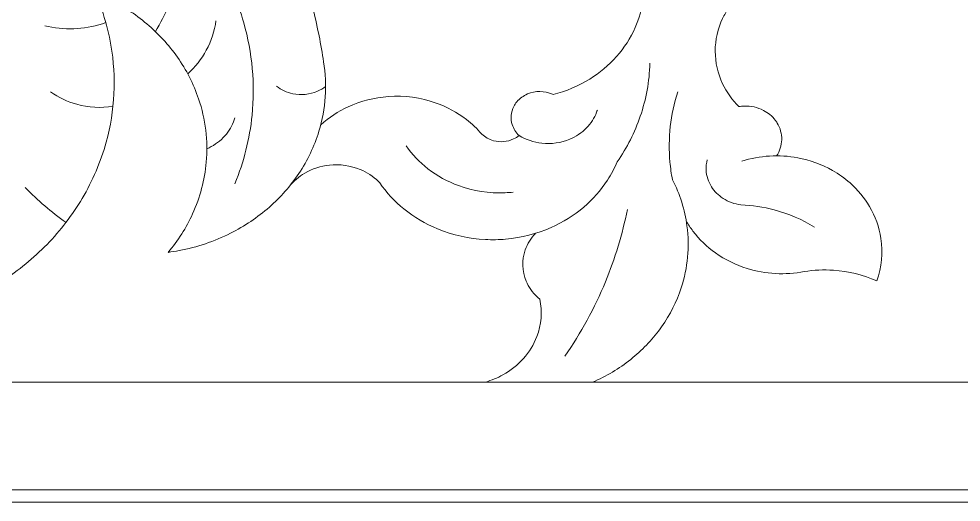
# Model space of a CAD drawing. Header units: millimetres. Extents: x 4607 to 4851, y 1815 to 2068.
# Drawn here: x 4677.24 to 4715.19, y 1946.15 to 1965.6 of the extents above; entities that cross this region are included whole.
import ezdxf

# ---------------------------------------------------------------- set-up
doc = ezdxf.new("R2010")
doc.units = ezdxf.units.MM
doc.header["$MEASUREMENT"] = 0
doc.layers.add('SITARA ALL', color=18, linetype='Continuous', true_color=0x000000)

msp = doc.modelspace()

# ---------------------------------------------------------------- linework, layer by layer
at = {"layer": 'SITARA ALL', "lineweight": 9}
for points, knots in [([(4606.916, 2068.151), (4606.916, 2068.151), (4850.916, 2068.151), (4850.916, 2068.151), (4850.916, 2068.151), (4850.916, 1946.151), (4850.916, 1946.151), (4850.916, 1946.151), (4606.916, 1946.151), (4606.916, 1946.151), (4606.916, 1946.151), (4606.916, 2068.151), (4606.916, 2068.151)], [0, 0, 0, 0, 0.25, 0.25, 0.25, 0.5, 0.5, 0.5, 0.75, 0.75, 0.75, 1, 1, 1, 1]), ([(4612.682, 2045.951), (4612.682, 2045.951), (4612.682, 2067.651), (4612.682, 2067.651), (4612.682, 2067.651), (4607.916, 2067.651), (4607.916, 2067.651), (4607.916, 2067.651), (4607.916, 1946.651), (4607.916, 1946.651), (4607.916, 1946.651), (4807.437, 1946.651), (4807.437, 1946.651), (4807.437, 1946.651), (4807.916, 1946.651), (4807.916, 1946.651), (4807.916, 1946.651), (4807.916, 1992.218), (4807.916, 1992.218)], [0, 0, 0, 0, 0.142857, 0.142857, 0.142857, 0.285714, 0.285714, 0.285714, 0.428571, 0.428571, 0.428571, 0.571429, 0.571429, 0.571429, 0.714286, 0.714286, 0.714286, 1, 1, 1, 1]), ([(4780.373, 1950.984), (4780.373, 1950.984), (4612.682, 1950.984), (4612.682, 1950.984), (4612.682, 1950.984), (4612.682, 2040.806), (4612.682, 2040.806)], [0, 0, 0, 0, 0.333333, 0.333333, 0.333333, 1, 1, 1, 1]), ([(4679.899, 1976.212), (4680.07, 1975.297), (4680.362, 1974.409), (4680.77, 1973.573), (4681.14, 1972.813), (4681.596, 1972.099), (4682.131, 1971.445), (4682.617, 1970.851), (4683.16, 1970.307), (4683.753, 1969.821), (4684.329, 1969.221), (4684.834, 1968.557), (4685.259, 1967.842), (4685.704, 1967.091), (4686.052, 1966.286), (4686.294, 1965.446), (4686.641, 1964.239), (4686.755, 1962.975), (4686.629, 1961.725), (4686.532, 1960.779), (4686.3, 1959.851), (4685.941, 1958.97)], [0, 0, 0, 0, 0.125, 0.125, 0.125, 0.25, 0.25, 0.25, 0.375, 0.375, 0.375, 0.5, 0.5, 0.5, 0.625, 0.625, 0.625, 0.75, 0.75, 0.75, 1, 1, 1, 1]), ([(4676.575, 1955.055), (4677.226, 1955.478), (4677.829, 1955.972), (4678.371, 1956.528), (4678.915, 1957.086), (4679.391, 1957.707), (4679.789, 1958.376), (4680.21, 1959.086), (4680.534, 1959.848), (4680.754, 1960.643), (4681.105, 1961.915), (4681.17, 1963.248), (4680.945, 1964.547), (4680.795, 1965.408), (4680.522, 1966.243), (4680.135, 1967.027), (4679.789, 1967.727), (4679.36, 1968.382), (4678.856, 1968.978), (4678.628, 1969.249), (4678.386, 1969.508), (4678.131, 1969.753), (4677.777, 1970.286), (4677.503, 1970.867), (4677.318, 1971.48), (4677.02, 1972.466), (4676.971, 1973.512), (4677.174, 1974.523), (4677.286, 1975.08), (4677.473, 1975.62), (4677.727, 1976.128)], [0, 0, 0, 0, 0.090909, 0.090909, 0.090909, 0.181818, 0.181818, 0.181818, 0.272727, 0.272727, 0.272727, 0.363636, 0.363636, 0.363636, 0.454545, 0.454545, 0.454545, 0.545455, 0.545455, 0.545455, 0.636364, 0.636364, 0.636364, 0.727273, 0.727273, 0.727273, 0.818182, 0.818182, 0.818182, 1, 1, 1, 1]), ([(4685.784, 1968.888), (4686.274, 1968.729), (4686.802, 1968.741), (4687.285, 1968.92), (4687.524, 1969.009), (4687.745, 1969.14), (4687.937, 1969.307), (4688.558, 1967.901), (4689.025, 1966.432), (4689.327, 1964.925), (4689.397, 1964.575), (4689.458, 1964.224), (4689.511, 1963.871), (4689.663, 1962.938), (4689.598, 1961.982), (4689.321, 1961.078), (4689.137, 1960.475), (4688.864, 1959.903), (4688.513, 1959.379), (4688.178, 1958.878), (4687.778, 1958.424), (4687.325, 1958.027), (4686.851, 1957.612), (4686.326, 1957.259), (4685.762, 1956.976), (4685.108, 1956.648), (4684.411, 1956.413), (4683.692, 1956.276), (4683.545, 1956.248), (4683.397, 1956.224), (4683.248, 1956.204), (4683.647, 1956.675), (4683.979, 1957.197), (4684.235, 1957.758), (4684.536, 1958.416), (4684.721, 1959.12), (4684.785, 1959.84), (4684.858, 1960.7), (4684.754, 1961.565), (4684.477, 1962.382), (4684.274, 1962.982), (4683.985, 1963.55), (4683.62, 1964.067), (4683.27, 1964.563), (4682.857, 1965.011), (4682.392, 1965.402), (4682.154, 1965.602), (4681.903, 1965.787), (4681.641, 1965.957), (4681.165, 1966.23), (4680.728, 1966.566), (4680.342, 1966.957), (4679.968, 1967.335), (4679.65, 1967.765), (4679.396, 1968.232), (4679.368, 1968.285), (4679.341, 1968.338), (4679.314, 1968.392), (4678.901, 1969.13), (4678.59, 1969.921), (4678.39, 1970.743), (4678.031, 1972.221), (4678.053, 1973.768), (4678.453, 1975.236), (4678.521, 1975.489), (4678.601, 1975.74), (4678.691, 1975.987)], [0, 0, 0, 0, 0.043478, 0.043478, 0.043478, 0.086957, 0.086957, 0.086957, 0.130435, 0.130435, 0.130435, 0.173913, 0.173913, 0.173913, 0.217391, 0.217391, 0.217391, 0.26087, 0.26087, 0.26087, 0.304348, 0.304348, 0.304348, 0.347826, 0.347826, 0.347826, 0.391304, 0.391304, 0.391304, 0.434783, 0.434783, 0.434783, 0.478261, 0.478261, 0.478261, 0.521739, 0.521739, 0.521739, 0.565217, 0.565217, 0.565217, 0.608696, 0.608696, 0.608696, 0.652174, 0.652174, 0.652174, 0.695652, 0.695652, 0.695652, 0.73913, 0.73913, 0.73913, 0.782609, 0.782609, 0.782609, 0.826087, 0.826087, 0.826087, 0.869565, 0.869565, 0.869565, 0.913043, 0.913043, 0.913043, 1, 1, 1, 1]), ([(4689.396, 1961.344), (4689.724, 1961.638), (4690.095, 1961.881), (4690.495, 1962.065), (4691.007, 1962.299), (4691.557, 1962.438), (4692.119, 1962.477), (4692.77, 1962.523), (4693.423, 1962.434), (4694.038, 1962.216), (4694.478, 1962.06), (4694.891, 1961.836), (4695.261, 1961.551), (4695.487, 1961.378), (4695.694, 1961.181), (4695.879, 1960.965), (4696.013, 1960.839), (4696.177, 1960.748), (4696.355, 1960.7), (4696.624, 1960.628), (4696.909, 1960.651), (4697.162, 1960.768), (4697.242, 1960.805), (4697.317, 1960.852), (4697.386, 1960.907), (4697.257, 1961.027), (4697.161, 1961.179), (4697.107, 1961.347), (4697.031, 1961.589), (4697.054, 1961.851), (4697.17, 1962.075), (4697.204, 1962.142), (4697.245, 1962.205), (4697.293, 1962.262), (4697.409, 1962.401), (4697.556, 1962.51), (4697.722, 1962.58), (4698.043, 1962.717), (4698.407, 1962.713), (4698.725, 1962.571), (4698.725, 1962.571), (4698.751, 1962.559), (4698.751, 1962.559), (4699.272, 1962.69), (4699.77, 1962.9), (4700.227, 1963.182), (4700.629, 1963.43), (4700.994, 1963.735), (4701.308, 1964.088), (4701.619, 1964.436), (4701.873, 1964.83), (4702.062, 1965.257), (4702.219, 1965.613), (4702.326, 1965.989), (4702.38, 1966.374)], [0, 0, 0, 0, 0.052632, 0.052632, 0.052632, 0.105263, 0.105263, 0.105263, 0.157895, 0.157895, 0.157895, 0.210526, 0.210526, 0.210526, 0.263158, 0.263158, 0.263158, 0.315789, 0.315789, 0.315789, 0.368421, 0.368421, 0.368421, 0.421053, 0.421053, 0.421053, 0.473684, 0.473684, 0.473684, 0.526316, 0.526316, 0.526316, 0.578947, 0.578947, 0.578947, 0.631579, 0.631579, 0.631579, 0.684211, 0.684211, 0.684211, 0.736842, 0.736842, 0.736842, 0.789474, 0.789474, 0.789474, 0.842105, 0.842105, 0.842105, 0.894737, 0.894737, 0.894737, 1, 1, 1, 1]), ([(4707.756, 1960.09), (4707.883, 1960.283), (4707.954, 1960.508), (4707.961, 1960.739), (4707.966, 1960.976), (4707.903, 1961.209), (4707.779, 1961.41), (4707.754, 1961.45), (4707.728, 1961.489), (4707.7, 1961.526), (4707.573, 1961.689), (4707.412, 1961.823), (4707.229, 1961.918), (4706.985, 1962.044), (4706.713, 1962.104), (4706.439, 1962.093), (4706.371, 1962.09), (4706.304, 1962.083), (4706.238, 1962.072), (4705.968, 1962.338), (4705.746, 1962.649), (4705.582, 1962.991), (4705.385, 1963.401), (4705.283, 1963.85), (4705.282, 1964.304), (4705.282, 1964.76), (4705.384, 1965.21), (4705.581, 1965.622), (4705.651, 1965.768), (4705.732, 1965.909), (4705.823, 1966.044)], [0, 0, 0, 0, 0.090909, 0.090909, 0.090909, 0.181818, 0.181818, 0.181818, 0.272727, 0.272727, 0.272727, 0.363636, 0.363636, 0.363636, 0.454545, 0.454545, 0.454545, 0.545455, 0.545455, 0.545455, 0.636364, 0.636364, 0.636364, 0.727273, 0.727273, 0.727273, 0.818182, 0.818182, 0.818182, 1, 1, 1, 1]), ([(4684.041, 1963.386), (4684.339, 1963.663), (4684.591, 1963.986), (4684.785, 1964.343), (4684.986, 1964.712), (4685.118, 1965.113), (4685.176, 1965.529)], [0, 0, 0, 0, 0.333333, 0.333333, 0.333333, 1, 1, 1, 1]), ([(4678.278, 1965.327), (4679.045, 1965.143), (4679.847, 1965.17), (4680.599, 1965.405), (4680.646, 1965.42), (4680.693, 1965.436), (4680.74, 1965.452)], [0, 0, 0, 0, 0.333333, 0.333333, 0.333333, 1, 1, 1, 1]), ([(4688.128, 1958.858), (4688.302, 1959.074), (4688.515, 1959.256), (4688.755, 1959.395), (4689.058, 1959.57), (4689.395, 1959.68), (4689.743, 1959.716), (4690.165, 1959.761), (4690.593, 1959.7), (4690.986, 1959.538), (4691.257, 1959.426), (4691.505, 1959.265), (4691.716, 1959.061), (4691.735, 1959.043), (4691.753, 1959.025), (4691.77, 1959.007), (4692.043, 1958.612), (4692.371, 1958.258), (4692.745, 1957.955), (4693.155, 1957.623), (4693.612, 1957.352), (4694.101, 1957.151), (4694.714, 1956.899), (4695.366, 1956.753), (4696.028, 1956.721), (4696.299, 1956.708), (4696.571, 1956.713), (4696.841, 1956.737), (4697.475, 1956.792), (4698.095, 1956.951), (4698.677, 1957.209), (4699.151, 1957.418), (4699.592, 1957.694), (4699.987, 1958.029), (4700.357, 1958.341), (4700.679, 1958.706), (4700.943, 1959.112), (4701.096, 1959.347), (4701.228, 1959.595), (4701.336, 1959.853), (4701.729, 1960.417), (4702.042, 1961.033), (4702.265, 1961.683), (4702.502, 1962.37), (4702.632, 1963.09), (4702.651, 1963.816)], [0, 0, 0, 0, 0.0625, 0.0625, 0.0625, 0.125, 0.125, 0.125, 0.1875, 0.1875, 0.1875, 0.25, 0.25, 0.25, 0.3125, 0.3125, 0.3125, 0.375, 0.375, 0.375, 0.4375, 0.4375, 0.4375, 0.5, 0.5, 0.5, 0.5625, 0.5625, 0.5625, 0.625, 0.625, 0.625, 0.6875, 0.6875, 0.6875, 0.75, 0.75, 0.75, 0.8125, 0.8125, 0.8125, 0.875, 0.875, 0.875, 1, 1, 1, 1]), ([(4687.616, 1962.89), (4687.808, 1962.742), (4688.031, 1962.64), (4688.269, 1962.591), (4688.603, 1962.521), (4688.95, 1962.556), (4689.264, 1962.69), (4689.38, 1962.74), (4689.49, 1962.804), (4689.591, 1962.881)], [0, 0, 0, 0, 0.25, 0.25, 0.25, 0.5, 0.5, 0.5, 1, 1, 1, 1]), ([(4678.515, 1962.662), (4678.832, 1962.435), (4679.188, 1962.267), (4679.565, 1962.164), (4680.041, 1962.034), (4680.539, 1962.006), (4681.027, 1962.082)], [0, 0, 0, 0, 0.333333, 0.333333, 0.333333, 1, 1, 1, 1]), ([(4703.774, 1962.664), (4703.48, 1961.754), (4703.373, 1960.793), (4703.459, 1959.84), (4703.481, 1959.602), (4703.514, 1959.365), (4703.56, 1959.131), (4703.86, 1958.548), (4704.058, 1957.917), (4704.145, 1957.267), (4704.255, 1956.432), (4704.176, 1955.582), (4703.914, 1954.781), (4703.731, 1954.221), (4703.464, 1953.692), (4703.124, 1953.211), (4702.796, 1952.746), (4702.406, 1952.328), (4701.966, 1951.967), (4701.503, 1951.587), (4700.992, 1951.269), (4700.446, 1951.023), (4700.417, 1951.009), (4700.388, 1950.996), (4700.358, 1950.984)], [0, 0, 0, 0, 0.111111, 0.111111, 0.111111, 0.222222, 0.222222, 0.222222, 0.333333, 0.333333, 0.333333, 0.444444, 0.444444, 0.444444, 0.555556, 0.555556, 0.555556, 0.666667, 0.666667, 0.666667, 0.777778, 0.777778, 0.777778, 1, 1, 1, 1]), ([(4697.386, 1960.907), (4697.665, 1960.738), (4697.977, 1960.632), (4698.3, 1960.598), (4698.682, 1960.556), (4699.069, 1960.612), (4699.423, 1960.76), (4699.675, 1960.866), (4699.903, 1961.02), (4700.096, 1961.214), (4700.274, 1961.393), (4700.414, 1961.608), (4700.506, 1961.843), (4700.516, 1961.87), (4700.526, 1961.897), (4700.535, 1961.924)], [0, 0, 0, 0, 0.166667, 0.166667, 0.166667, 0.333333, 0.333333, 0.333333, 0.5, 0.5, 0.5, 0.666667, 0.666667, 0.666667, 1, 1, 1, 1]), ([(4684.808, 1960.376), (4685.054, 1960.48), (4685.278, 1960.632), (4685.466, 1960.822), (4685.646, 1961.003), (4685.786, 1961.221), (4685.877, 1961.46), (4685.897, 1961.514), (4685.915, 1961.569), (4685.93, 1961.625)], [0, 0, 0, 0, 0.25, 0.25, 0.25, 0.5, 0.5, 0.5, 1, 1, 1, 1]), ([(4692.838, 1960.491), (4693.081, 1960.142), (4693.376, 1959.831), (4693.712, 1959.571), (4694.085, 1959.282), (4694.499, 1959.054), (4694.942, 1958.892), (4695.542, 1958.674), (4696.179, 1958.575), (4696.817, 1958.604), (4696.928, 1958.609), (4697.039, 1958.617), (4697.15, 1958.629)], [0, 0, 0, 0, 0.2, 0.2, 0.2, 0.4, 0.4, 0.4, 0.6, 0.6, 0.6, 1, 1, 1, 1]), ([(4706.354, 1959.873), (4707.081, 1960.104), (4707.855, 1960.152), (4708.606, 1960.012), (4709.099, 1959.921), (4709.573, 1959.748), (4710.009, 1959.5), (4710.26, 1959.357), (4710.496, 1959.189), (4710.712, 1958.997), (4711.022, 1958.725), (4711.286, 1958.404), (4711.496, 1958.049), (4711.728, 1957.655), (4711.883, 1957.221), (4711.953, 1956.769), (4712.04, 1956.195), (4711.984, 1955.607), (4711.79, 1955.059), (4711.239, 1955.302), (4710.65, 1955.446), (4710.05, 1955.485), (4709.655, 1955.511), (4709.258, 1955.493), (4708.868, 1955.429), (4708.102, 1955.283), (4707.313, 1955.327), (4706.568, 1955.557), (4706.113, 1955.697), (4705.682, 1955.909), (4705.293, 1956.184), (4704.948, 1956.428), (4704.642, 1956.724), (4704.386, 1957.06), (4704.287, 1957.191), (4704.196, 1957.329), (4704.114, 1957.471)], [0, 0, 0, 0, 0.076923, 0.076923, 0.076923, 0.153846, 0.153846, 0.153846, 0.230769, 0.230769, 0.230769, 0.307692, 0.307692, 0.307692, 0.384615, 0.384615, 0.384615, 0.461538, 0.461538, 0.461538, 0.538462, 0.538462, 0.538462, 0.615385, 0.615385, 0.615385, 0.692308, 0.692308, 0.692308, 0.769231, 0.769231, 0.769231, 0.846154, 0.846154, 0.846154, 1, 1, 1, 1]), ([(4709.284, 1957.219), (4708.781, 1957.529), (4708.234, 1957.763), (4707.662, 1957.914), (4707.223, 1958.03), (4706.772, 1958.098), (4706.318, 1958.117), (4706.061, 1958.149), (4705.814, 1958.239), (4705.596, 1958.379), (4705.41, 1958.499), (4705.252, 1958.657), (4705.133, 1958.843), (4705.003, 1959.047), (4704.928, 1959.282), (4704.917, 1959.524), (4704.91, 1959.662), (4704.926, 1959.8), (4704.961, 1959.934)], [0, 0, 0, 0, 0.142857, 0.142857, 0.142857, 0.285714, 0.285714, 0.285714, 0.428571, 0.428571, 0.428571, 0.571429, 0.571429, 0.571429, 0.714286, 0.714286, 0.714286, 1, 1, 1, 1]), ([(4699.232, 1952.023), (4699.878, 1952.962), (4700.424, 1953.966), (4700.86, 1955.019), (4701.248, 1955.958), (4701.544, 1956.933), (4701.744, 1957.929)], [0, 0, 0, 0, 0.333333, 0.333333, 0.333333, 1, 1, 1, 1]), ([(4698.04, 1956.97), (4697.857, 1956.78), (4697.716, 1956.552), (4697.628, 1956.302), (4697.485, 1955.894), (4697.499, 1955.446), (4697.669, 1955.048), (4697.771, 1954.808), (4697.921, 1954.592), (4698.111, 1954.414), (4698.146, 1954.381), (4698.181, 1954.35), (4698.218, 1954.319), (4698.324, 1953.816), (4698.282, 1953.293), (4698.097, 1952.813), (4697.972, 1952.488), (4697.788, 1952.188), (4697.556, 1951.929), (4697.32, 1951.667), (4697.042, 1951.446), (4696.734, 1951.276), (4696.51, 1951.152), (4696.273, 1951.054), (4696.027, 1950.984)], [0, 0, 0, 0, 0.111111, 0.111111, 0.111111, 0.222222, 0.222222, 0.222222, 0.333333, 0.333333, 0.333333, 0.444444, 0.444444, 0.444444, 0.555556, 0.555556, 0.555556, 0.666667, 0.666667, 0.666667, 0.777778, 0.777778, 0.777778, 1, 1, 1, 1])]:
    msp.add_open_spline(points, degree=3, knots=knots, dxfattribs=at)
for points in [[(4682.735, 1965.094), (4683.143, 1965.768), (4683.475, 1966.486), (4683.724, 1967.234)], [(4677.496, 1958.813), (4677.997, 1958.295), (4678.547, 1957.827), (4679.137, 1957.413)]]:
    msp.add_open_spline(points, degree=3, dxfattribs=at)

doc.saveas('drawing.dxf')
